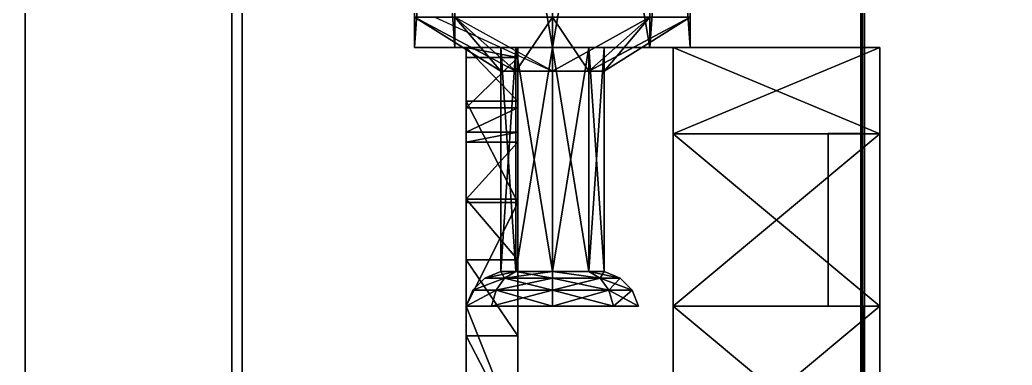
# Model space of a CAD drawing. Extents: x -150 to 2334, y -150 to 2984.
# Drawn here: x 2139.55 to 2168.34, y 2750.08 to 2760.09 of the extents above; entities that cross this region are included whole.
import ezdxf

# ---------------------------------------------------------------- set-up
doc = ezdxf.new("R2010")
doc.units = 0
for name, color, linetype in [('LAYER0', 7, 'CONTINUOUS'), ('LAYER5', 7, 'CONTINUOUS'), ('LAYER834', 250, 'CONTINUOUS'), ('LAYER845', 250, 'CONTINUOUS'), ('LAYER846', 250, 'CONTINUOUS'), ('LAYER847', 250, 'CONTINUOUS'), ('LAYER848', 9, 'CONTINUOUS'), ('LAYER849', 254, 'CONTINUOUS'), ('LAYER850', 7, 'CONTINUOUS'), ('LAYER851', 7, 'CONTINUOUS')]:
    doc.layers.add(name, color=color, linetype=linetype)

msp = doc.modelspace()

# ---------------------------------------------------------------- linework, layer by layer
at = {"layer": 'LAYER0', "invisible_edges": 1}
for points in [[(2334, 2984, -5), (-150, -150, -5), (-150, 2984, -5), (2334, 2984, -5)], [(-150, -150, -5), (2334, 2984, -5), (2334, -150, -5), (-150, -150, -5)], [(2334, -150), (-150, 2984), (-150, -150), (2334, -150)], [(-150, 2984), (2334, -150), (2334, 2984), (-150, 2984)]]:
    msp.add_3dface(points, dxfattribs=at)
at = {"layer": 'LAYER5'}
for points, invisible_edges in [([(2164, 2814), (2184, 2834), (2164, 20), (2164, 2814)], 3), ([(2184, 0), (2164, 20), (2184, 2834), (2184, 0)], 3), ([(2184, 2834, 100), (2164, 2814, 100), (2184, 0, 100), (2184, 2834, 100)], 3), ([(2164, 2814, 100), (2164, 20), (2164, 20, 100), (2164, 2814, 100)], 1), ([(2164, 20), (2164, 2814, 100), (2164, 2814), (2164, 20)], 1), ([(2164, 20, 100), (2184, 0, 100), (2164, 2814, 100), (2164, 20, 100)], 3)]:
    msp.add_3dface(points, dxfattribs=dict(at, invisible_edges=invisible_edges))
at = {"layer": 'LAYER834', "invisible_edges": 1}
for points in [[(2164, 2255.792, 80), (1844, 2775.792, 80), (2164, 2775.792, 80), (2164, 2255.792, 80)], [(1844, 2775.792, 80), (2164, 2255.792, 80), (1844, 2255.792, 80), (1844, 2775.792, 80)], [(1844, 2255.792, 98), (2164, 2775.792, 98), (1844, 2775.792, 98), (1844, 2255.792, 98)], [(2164, 2775.792, 98), (1844, 2255.792, 98), (2164, 2255.792, 98), (2164, 2775.792, 98)], [(2164, 2775.792, 98), (2164, 2255.792, 80), (2164, 2775.792, 80), (2164, 2775.792, 98)], [(2164, 2255.792, 80), (2164, 2775.792, 98), (2164, 2255.792, 98), (2164, 2255.792, 80)]]:
    msp.add_3dface(points, dxfattribs=at)
at = {"layer": 'LAYER845', "invisible_edges": 1}
for points in [[(2164, 2775.792, 2349), (1844, 2255.792, 2349), (2164, 2255.792, 2349), (2164, 2775.792, 2349)], [(1844, 2255.792, 2349), (2164, 2775.792, 2349), (1844, 2775.792, 2349), (1844, 2255.792, 2349)], [(1844, 2775.792, 2331), (2164, 2255.792, 2331), (1844, 2255.792, 2331), (1844, 2775.792, 2331)], [(2164, 2255.792, 2331), (1844, 2775.792, 2331), (2164, 2775.792, 2331), (2164, 2255.792, 2331)], [(2164, 2255.792, 2331), (2164, 2775.792, 2349), (2164, 2255.792, 2349), (2164, 2255.792, 2331)], [(2164, 2775.792, 2349), (2164, 2255.792, 2331), (2164, 2775.792, 2331), (2164, 2775.792, 2349)]]:
    msp.add_3dface(points, dxfattribs=at)
at = {"layer": 'LAYER846', "invisible_edges": 1}
for points in [[(2139.7, 2251.792, 2335), (2139.7, 2779.792, 94), (2139.7, 2251.792, 94), (2139.7, 2251.792, 2335)], [(2139.7, 2779.792, 94), (2139.7, 2251.792, 2335), (2139.7, 2779.792, 2335), (2139.7, 2779.792, 94)], [(2145.7, 2251.792, 94), (2139.7, 2779.792, 94), (2145.7, 2779.792, 94), (2145.7, 2251.792, 94)], [(2139.7, 2779.792, 94), (2145.7, 2251.792, 94), (2139.7, 2251.792, 94), (2139.7, 2779.792, 94)], [(2139.7, 2251.792, 2335), (2145.7, 2779.792, 2335), (2139.7, 2779.792, 2335), (2139.7, 2251.792, 2335)], [(2145.7, 2779.792, 2335), (2139.7, 2251.792, 2335), (2145.7, 2251.792, 2335), (2145.7, 2779.792, 2335)], [(2145.7, 2779.792, 2335), (2145.7, 2251.792, 94), (2145.7, 2779.792, 94), (2145.7, 2779.792, 2335)], [(2145.7, 2251.792, 94), (2145.7, 2779.792, 2335), (2145.7, 2251.792, 2335), (2145.7, 2251.792, 94)]]:
    msp.add_3dface(points, dxfattribs=at)
at = {"layer": 'LAYER847', "invisible_edges": 1}
for points in [[(2146, 2255.792, 1154.5), (2164, 2775.792, 1154.5), (2164, 2255.792, 1154.5), (2146, 2255.792, 1154.5)], [(2164, 2775.792, 1154.5), (2146, 2255.792, 1154.5), (2146, 2775.792, 1154.5), (2164, 2775.792, 1154.5)], [(2146, 2775.792, 1274.5), (2164, 2255.792, 1274.5), (2164, 2775.792, 1274.5), (2146, 2775.792, 1274.5)], [(2164, 2255.792, 1274.5), (2146, 2775.792, 1274.5), (2146, 2255.792, 1274.5), (2164, 2255.792, 1274.5)], [(2146, 2255.792, 1154.5), (2146, 2775.792, 1274.5), (2146, 2775.792, 1154.5), (2146, 2255.792, 1154.5)], [(2146, 2775.792, 1274.5), (2146, 2255.792, 1154.5), (2146, 2255.792, 1274.5), (2146, 2775.792, 1274.5)], [(2164, 2255.792, 1274.5), (2164, 2775.792, 1154.5), (2164, 2775.792, 1274.5), (2164, 2255.792, 1274.5)], [(2164, 2775.792, 1154.5), (2164, 2255.792, 1274.5), (2164, 2255.792, 1154.5), (2164, 2775.792, 1154.5)]]:
    msp.add_3dface(points, dxfattribs=at)
at = {"layer": 'LAYER848'}
for points in [[(2151, 2759.292, 1186.5), (2152.172, 2759.292, 1189.328), (2151, 2775.792, 1186.5), (2151, 2759.292, 1186.5)], [(2151, 2775.792, 1186.5), (2152.172, 2759.292, 1189.328), (2152.172, 2775.792, 1189.328), (2151, 2775.792, 1186.5)], [(2152.172, 2759.292, 1183.672), (2151, 2759.292, 1186.5), (2152.172, 2775.792, 1183.672), (2152.172, 2759.292, 1183.672)], [(2152.172, 2775.792, 1183.672), (2151, 2759.292, 1186.5), (2151, 2775.792, 1186.5), (2152.172, 2775.792, 1183.672)], [(2152.172, 2759.292, 1189.328), (2155, 2759.292, 1190.5), (2152.172, 2775.792, 1189.328), (2152.172, 2759.292, 1189.328)], [(2152.172, 2775.792, 1189.328), (2155, 2759.292, 1190.5), (2155, 2775.792, 1190.5), (2152.172, 2775.792, 1189.328)], [(2152.172, 2759.292, 1183.672), (2152.172, 2775.792, 1183.672), (2155, 2759.292, 1182.5), (2152.172, 2759.292, 1183.672)], [(2155, 2759.292, 1182.5), (2152.172, 2775.792, 1183.672), (2155, 2775.792, 1182.5), (2155, 2759.292, 1182.5)], [(2155, 2759.292, 1190.5), (2157.828, 2759.292, 1189.328), (2155, 2775.792, 1190.5), (2155, 2759.292, 1190.5)], [(2155, 2775.792, 1190.5), (2157.828, 2759.292, 1189.328), (2157.828, 2775.792, 1189.328), (2155, 2775.792, 1190.5)], [(2155, 2775.792, 1182.5), (2157.828, 2775.792, 1183.672), (2155, 2759.292, 1182.5), (2155, 2775.792, 1182.5)], [(2155, 2759.292, 1182.5), (2157.828, 2775.792, 1183.672), (2157.828, 2759.292, 1183.672), (2155, 2759.292, 1182.5)], [(2157.828, 2759.292, 1189.328), (2159, 2759.292, 1186.5), (2157.828, 2775.792, 1189.328), (2157.828, 2759.292, 1189.328)], [(2157.828, 2775.792, 1189.328), (2159, 2759.292, 1186.5), (2159, 2775.792, 1186.5), (2157.828, 2775.792, 1189.328)], [(2157.828, 2759.292, 1189.328), (2159, 2759.292, 1186.5), (2157.828, 2775.792, 1189.328), (2157.828, 2759.292, 1189.328)], [(2157.828, 2775.792, 1189.328), (2159, 2759.292, 1186.5), (2159, 2775.792, 1186.5), (2157.828, 2775.792, 1189.328)], [(2159, 2759.292, 1186.5), (2157.828, 2759.292, 1183.672), (2159, 2775.792, 1186.5), (2159, 2759.292, 1186.5)], [(2159, 2775.792, 1186.5), (2157.828, 2759.292, 1183.672), (2157.828, 2775.792, 1183.672), (2159, 2775.792, 1186.5)], [(2153.5, 2759.292, 1186.5), (2153.939, 2759.292, 1187.561), (2151, 2759.292, 1186.5), (2153.5, 2759.292, 1186.5)], [(2151, 2759.292, 1186.5), (2153.939, 2759.292, 1187.561), (2152.172, 2759.292, 1189.328), (2151, 2759.292, 1186.5)], [(2152.172, 2759.292, 1183.672), (2153.5, 2759.292, 1186.5), (2151, 2759.292, 1186.5), (2152.172, 2759.292, 1183.672)], [(2153.939, 2759.292, 1187.561), (2155, 2759.292, 1190.5), (2152.172, 2759.292, 1189.328), (2153.939, 2759.292, 1187.561)], [(2153.939, 2759.292, 1185.439), (2153.5, 2759.292, 1186.5), (2152.172, 2759.292, 1183.672), (2153.939, 2759.292, 1185.439)], [(2155, 2759.292, 1182.5), (2153.939, 2759.292, 1185.439), (2152.172, 2759.292, 1183.672), (2155, 2759.292, 1182.5)], [(2153.5, 2752.792, 1186.5), (2153.939, 2752.792, 1187.561), (2153.5, 2759.292, 1186.5), (2153.5, 2752.792, 1186.5)], [(2153.5, 2759.292, 1186.5), (2153.939, 2752.792, 1187.561), (2153.939, 2759.292, 1187.561), (2153.5, 2759.292, 1186.5)], [(2153.5, 2759.292, 1186.5), (2153.939, 2759.292, 1185.439), (2153.5, 2752.792, 1186.5), (2153.5, 2759.292, 1186.5)], [(2153.5, 2752.792, 1186.5), (2153.939, 2759.292, 1185.439), (2153.939, 2752.792, 1185.439), (2153.5, 2752.792, 1186.5)], [(2155, 2759.292, 1188), (2155, 2759.292, 1190.5), (2153.939, 2759.292, 1187.561), (2155, 2759.292, 1188)], [(2155, 2759.292, 1185), (2153.939, 2759.292, 1185.439), (2155, 2759.292, 1182.5), (2155, 2759.292, 1185)], [(2153.939, 2752.792, 1187.561), (2155, 2752.792, 1188), (2153.939, 2759.292, 1187.561), (2153.939, 2752.792, 1187.561)], [(2153.939, 2759.292, 1187.561), (2155, 2752.792, 1188), (2155, 2759.292, 1188), (2153.939, 2759.292, 1187.561)], [(2155, 2752.792, 1185), (2153.939, 2752.792, 1185.439), (2155, 2759.292, 1185), (2155, 2752.792, 1185)], [(2155, 2759.292, 1185), (2153.939, 2752.792, 1185.439), (2153.939, 2759.292, 1185.439), (2155, 2759.292, 1185)], [(2156.061, 2759.292, 1187.561), (2157.828, 2759.292, 1189.328), (2155, 2759.292, 1188), (2156.061, 2759.292, 1187.561)], [(2155, 2759.292, 1188), (2157.828, 2759.292, 1189.328), (2155, 2759.292, 1190.5), (2155, 2759.292, 1188)], [(2157.828, 2759.292, 1183.672), (2156.061, 2759.292, 1185.439), (2155, 2759.292, 1182.5), (2157.828, 2759.292, 1183.672)], [(2155, 2759.292, 1182.5), (2156.061, 2759.292, 1185.439), (2155, 2759.292, 1185), (2155, 2759.292, 1182.5)], [(2155, 2752.792, 1188), (2156.061, 2752.792, 1187.561), (2155, 2759.292, 1188), (2155, 2752.792, 1188)], [(2155, 2759.292, 1188), (2156.061, 2752.792, 1187.561), (2156.061, 2759.292, 1187.561), (2155, 2759.292, 1188)], [(2155, 2759.292, 1185), (2156.061, 2759.292, 1185.439), (2155, 2752.792, 1185), (2155, 2759.292, 1185)], [(2155, 2752.792, 1185), (2156.061, 2759.292, 1185.439), (2156.061, 2752.792, 1185.439), (2155, 2752.792, 1185)], [(2156.5, 2759.292, 1186.5), (2159, 2759.292, 1186.5), (2156.061, 2759.292, 1187.561), (2156.5, 2759.292, 1186.5)], [(2156.061, 2759.292, 1187.561), (2159, 2759.292, 1186.5), (2157.828, 2759.292, 1189.328), (2156.061, 2759.292, 1187.561)], [(2157.828, 2759.292, 1183.672), (2159, 2759.292, 1186.5), (2156.061, 2759.292, 1185.439), (2157.828, 2759.292, 1183.672)], [(2156.061, 2759.292, 1185.439), (2159, 2759.292, 1186.5), (2156.5, 2759.292, 1186.5), (2156.061, 2759.292, 1185.439)], [(2156.5, 2752.792, 1186.5), (2156.5, 2759.292, 1186.5), (2156.061, 2752.792, 1185.439), (2156.5, 2752.792, 1186.5)], [(2156.061, 2752.792, 1185.439), (2156.5, 2759.292, 1186.5), (2156.061, 2759.292, 1185.439), (2156.061, 2752.792, 1185.439)], [(2156.061, 2752.792, 1187.561), (2156.5, 2752.792, 1186.5), (2156.061, 2759.292, 1187.561), (2156.061, 2752.792, 1187.561)], [(2156.061, 2759.292, 1187.561), (2156.5, 2752.792, 1186.5), (2156.5, 2759.292, 1186.5), (2156.061, 2759.292, 1187.561)], [(2156.5, 2752.792, 1186.5), (2156.5, 2759.292, 1186.5), (2156.061, 2752.792, 1187.561), (2156.5, 2752.792, 1186.5)], [(2156.061, 2752.792, 1187.561), (2156.5, 2759.292, 1186.5), (2156.061, 2759.292, 1187.561), (2156.061, 2752.792, 1187.561)], [(2156.061, 2759.292, 1185.439), (2156.5, 2759.292, 1186.5), (2156.061, 2752.792, 1185.439), (2156.061, 2759.292, 1185.439)], [(2156.061, 2752.792, 1185.439), (2156.5, 2759.292, 1186.5), (2156.5, 2752.792, 1186.5), (2156.061, 2752.792, 1185.439)], [(2156.061, 2759.292, 1185.439), (2156.5, 2759.292, 1186.5), (2156.061, 2752.792, 1185.439), (2156.061, 2759.292, 1185.439)], [(2156.061, 2752.792, 1185.439), (2156.5, 2759.292, 1186.5), (2156.5, 2752.792, 1186.5), (2156.061, 2752.792, 1185.439)], [(2153.613, 2752.605, 1187.887), (2153.939, 2752.792, 1187.561), (2153.038, 2752.605, 1186.5), (2153.613, 2752.605, 1187.887)], [(2153.038, 2752.605, 1186.5), (2153.939, 2752.792, 1187.561), (2153.5, 2752.792, 1186.5), (2153.038, 2752.605, 1186.5)], [(2153.038, 2752.605, 1186.5), (2153.5, 2752.792, 1186.5), (2153.613, 2752.605, 1185.113), (2153.038, 2752.605, 1186.5)], [(2153.613, 2752.605, 1185.113), (2153.5, 2752.792, 1186.5), (2153.939, 2752.792, 1185.439), (2153.613, 2752.605, 1185.113)], [(2155, 2752.605, 1188.462), (2155, 2752.792, 1188), (2153.613, 2752.605, 1187.887), (2155, 2752.605, 1188.462)], [(2153.613, 2752.605, 1187.887), (2155, 2752.792, 1188), (2153.939, 2752.792, 1187.561), (2153.613, 2752.605, 1187.887)], [(2153.613, 2752.605, 1185.113), (2153.939, 2752.792, 1185.439), (2155, 2752.605, 1184.538), (2153.613, 2752.605, 1185.113)], [(2155, 2752.605, 1184.538), (2153.939, 2752.792, 1185.439), (2155, 2752.792, 1185), (2155, 2752.605, 1184.538)], [(2155, 2752.605, 1188.462), (2156.387, 2752.605, 1187.887), (2155, 2752.792, 1188), (2155, 2752.605, 1188.462)], [(2155, 2752.792, 1188), (2156.387, 2752.605, 1187.887), (2156.061, 2752.792, 1187.561), (2155, 2752.792, 1188)], [(2155, 2752.605, 1184.538), (2155, 2752.792, 1185), (2156.387, 2752.605, 1185.113), (2155, 2752.605, 1184.538)], [(2156.387, 2752.605, 1185.113), (2155, 2752.792, 1185), (2156.061, 2752.792, 1185.439), (2156.387, 2752.605, 1185.113)], [(2156.5, 2752.792, 1186.5), (2156.962, 2752.605, 1186.5), (2156.061, 2752.792, 1185.439), (2156.5, 2752.792, 1186.5)], [(2156.061, 2752.792, 1185.439), (2156.962, 2752.605, 1186.5), (2156.387, 2752.605, 1185.113), (2156.061, 2752.792, 1185.439)], [(2156.061, 2752.792, 1187.561), (2156.387, 2752.605, 1187.887), (2156.5, 2752.792, 1186.5), (2156.061, 2752.792, 1187.561)], [(2156.5, 2752.792, 1186.5), (2156.387, 2752.605, 1187.887), (2156.962, 2752.605, 1186.5), (2156.5, 2752.792, 1186.5)], [(2153.364, 2752.254, 1188.136), (2153.613, 2752.605, 1187.887), (2152.687, 2752.254, 1186.5), (2153.364, 2752.254, 1188.136)], [(2152.687, 2752.254, 1186.5), (2153.613, 2752.605, 1187.887), (2153.038, 2752.605, 1186.5), (2152.687, 2752.254, 1186.5)], [(2153.038, 2752.605, 1186.5), (2153.613, 2752.605, 1185.113), (2152.687, 2752.254, 1186.5), (2153.038, 2752.605, 1186.5)], [(2152.687, 2752.254, 1186.5), (2153.613, 2752.605, 1185.113), (2153.364, 2752.254, 1184.864), (2152.687, 2752.254, 1186.5)], [(2155, 2752.254, 1188.814), (2155, 2752.605, 1188.462), (2153.364, 2752.254, 1188.136), (2155, 2752.254, 1188.814)], [(2153.364, 2752.254, 1188.136), (2155, 2752.605, 1188.462), (2153.613, 2752.605, 1187.887), (2153.364, 2752.254, 1188.136)], [(2153.364, 2752.254, 1184.864), (2153.613, 2752.605, 1185.113), (2155, 2752.254, 1184.186), (2153.364, 2752.254, 1184.864)], [(2155, 2752.254, 1184.186), (2153.613, 2752.605, 1185.113), (2155, 2752.605, 1184.538), (2155, 2752.254, 1184.186)], [(2156.636, 2752.254, 1188.136), (2156.387, 2752.605, 1187.887), (2155, 2752.254, 1188.814), (2156.636, 2752.254, 1188.136)], [(2155, 2752.254, 1188.814), (2156.387, 2752.605, 1187.887), (2155, 2752.605, 1188.462), (2155, 2752.254, 1188.814)], [(2155, 2752.254, 1184.186), (2155, 2752.605, 1184.538), (2156.636, 2752.254, 1184.864), (2155, 2752.254, 1184.186)], [(2156.636, 2752.254, 1184.864), (2155, 2752.605, 1184.538), (2156.387, 2752.605, 1185.113), (2156.636, 2752.254, 1184.864)], [(2156.962, 2752.605, 1186.5), (2157.313, 2752.254, 1186.5), (2156.387, 2752.605, 1185.113), (2156.962, 2752.605, 1186.5)], [(2156.387, 2752.605, 1185.113), (2157.313, 2752.254, 1186.5), (2156.636, 2752.254, 1184.864), (2156.387, 2752.605, 1185.113)], [(2156.387, 2752.605, 1187.887), (2156.636, 2752.254, 1188.136), (2156.962, 2752.605, 1186.5), (2156.387, 2752.605, 1187.887)], [(2156.962, 2752.605, 1186.5), (2156.636, 2752.254, 1188.136), (2157.313, 2752.254, 1186.5), (2156.962, 2752.605, 1186.5)], [(2153.232, 2751.792, 1188.268), (2153.364, 2752.254, 1188.136), (2152.5, 2751.792, 1186.5), (2153.232, 2751.792, 1188.268)], [(2152.5, 2751.792, 1186.5), (2153.364, 2752.254, 1188.136), (2152.687, 2752.254, 1186.5), (2152.5, 2751.792, 1186.5)], [(2153.232, 2751.792, 1184.732), (2152.5, 2751.792, 1186.5), (2153.364, 2752.254, 1184.864), (2153.232, 2751.792, 1184.732)], [(2153.364, 2752.254, 1184.864), (2152.5, 2751.792, 1186.5), (2152.687, 2752.254, 1186.5), (2153.364, 2752.254, 1184.864)], [(2155, 2751.792, 1189), (2155, 2752.254, 1188.814), (2153.232, 2751.792, 1188.268), (2155, 2751.792, 1189)], [(2153.232, 2751.792, 1188.268), (2155, 2752.254, 1188.814), (2153.364, 2752.254, 1188.136), (2153.232, 2751.792, 1188.268)], [(2153.232, 2751.792, 1184.732), (2153.364, 2752.254, 1184.864), (2155, 2751.792, 1184), (2153.232, 2751.792, 1184.732)], [(2155, 2751.792, 1184), (2153.364, 2752.254, 1184.864), (2155, 2752.254, 1184.186), (2155, 2751.792, 1184)], [(2156.768, 2751.792, 1188.268), (2156.636, 2752.254, 1188.136), (2155, 2751.792, 1189), (2156.768, 2751.792, 1188.268)], [(2155, 2751.792, 1189), (2156.636, 2752.254, 1188.136), (2155, 2752.254, 1188.814), (2155, 2751.792, 1189)], [(2155, 2751.792, 1184), (2155, 2752.254, 1184.186), (2156.768, 2751.792, 1184.732), (2155, 2751.792, 1184)], [(2156.768, 2751.792, 1184.732), (2155, 2752.254, 1184.186), (2156.636, 2752.254, 1184.864), (2156.768, 2751.792, 1184.732)], [(2157.313, 2752.254, 1186.5), (2157.5, 2751.792, 1186.5), (2156.636, 2752.254, 1184.864), (2157.313, 2752.254, 1186.5)], [(2156.636, 2752.254, 1184.864), (2157.5, 2751.792, 1186.5), (2156.768, 2751.792, 1184.732), (2156.636, 2752.254, 1184.864)], [(2156.636, 2752.254, 1188.136), (2156.768, 2751.792, 1188.268), (2157.313, 2752.254, 1186.5), (2156.636, 2752.254, 1188.136)], [(2157.313, 2752.254, 1186.5), (2156.768, 2751.792, 1188.268), (2157.5, 2751.792, 1186.5), (2157.313, 2752.254, 1186.5)], [(2152.5, 2751.792, 1186.5), (2153.232, 2751.792, 1188.268), (2153.232, 2751.792, 1184.732), (2152.5, 2751.792, 1186.5)], [(2153.232, 2751.792, 1184.732), (2155, 2751.792, 1184), (2152.5, 2751.792, 1186.5), (2153.232, 2751.792, 1184.732)], [(2152.5, 2751.792, 1186.5), (2155, 2751.792, 1184), (2153.232, 2751.792, 1188.268), (2152.5, 2751.792, 1186.5)], [(2153.232, 2751.792, 1184.732), (2153.232, 2751.792, 1188.268), (2155, 2751.792, 1184), (2153.232, 2751.792, 1184.732)], [(2153.232, 2751.792, 1188.268), (2155, 2751.792, 1189), (2155, 2751.792, 1184), (2153.232, 2751.792, 1188.268)], [(2155, 2751.792, 1184), (2156.768, 2751.792, 1184.732), (2153.232, 2751.792, 1188.268), (2155, 2751.792, 1184)], [(2153.232, 2751.792, 1188.268), (2156.768, 2751.792, 1184.732), (2155, 2751.792, 1189), (2153.232, 2751.792, 1188.268)], [(2155, 2751.792, 1184), (2155, 2751.792, 1189), (2156.768, 2751.792, 1184.732), (2155, 2751.792, 1184)], [(2155, 2751.792, 1189), (2156.768, 2751.792, 1188.268), (2156.768, 2751.792, 1184.732), (2155, 2751.792, 1189)], [(2156.768, 2751.792, 1184.732), (2157.5, 2751.792, 1186.5), (2155, 2751.792, 1189), (2156.768, 2751.792, 1184.732)], [(2155, 2751.792, 1189), (2157.5, 2751.792, 1186.5), (2156.768, 2751.792, 1188.268), (2155, 2751.792, 1189)], [(2156.768, 2751.792, 1184.732), (2156.768, 2751.792, 1188.268), (2157.5, 2751.792, 1186.5), (2156.768, 2751.792, 1184.732)]]:
    msp.add_3dface(points, dxfattribs=at)
at = {"layer": 'LAYER849'}
for points in [[(2163.95, 2742.792, 1195.5), (2164.05, 2742.792, 1195.5), (2163.95, 2760.792, 1195.5), (2163.95, 2742.792, 1195.5)], [(2163.95, 2760.792, 1195.5), (2164.05, 2742.792, 1195.5), (2164.05, 2760.792, 1195.5), (2163.95, 2760.792, 1195.5)], [(2164.05, 2760.792, 1177.5), (2163.95, 2760.792, 1177.5), (2164.05, 2742.792, 1177.5), (2164.05, 2760.792, 1177.5)], [(2164.05, 2742.792, 1177.5), (2163.95, 2760.792, 1177.5), (2163.95, 2742.792, 1177.5), (2164.05, 2742.792, 1177.5)], [(2163.95, 2742.792, 1195.5), (2163.95, 2760.792, 1195.5), (2163.95, 2742.792, 1177.5), (2163.95, 2742.792, 1195.5)], [(2163.95, 2742.792, 1177.5), (2163.95, 2760.792, 1195.5), (2163.95, 2760.792, 1177.5), (2163.95, 2742.792, 1177.5)], [(2164.05, 2742.792, 1177.5), (2164.05, 2760.792, 1177.5), (2164.05, 2742.792, 1195.5), (2164.05, 2742.792, 1177.5)], [(2164.05, 2742.792, 1195.5), (2164.05, 2760.792, 1177.5), (2164.05, 2760.792, 1195.5), (2164.05, 2742.792, 1195.5)], [(2152.5, 2757.738, 1183.5), (2152.5, 2759.292, 1186.5), (2154, 2757.738, 1183.5), (2152.5, 2757.738, 1183.5)], [(2154, 2757.738, 1183.5), (2152.5, 2759.292, 1186.5), (2154, 2759.292, 1186.5), (2154, 2757.738, 1183.5)], [(2152.5, 2758.999, 1187.207), (2154, 2758.999, 1187.207), (2152.5, 2759.292, 1186.5), (2152.5, 2758.999, 1187.207)], [(2152.5, 2759.292, 1186.5), (2154, 2758.999, 1187.207), (2154, 2759.292, 1186.5), (2152.5, 2759.292, 1186.5)], [(2152.5, 2757.738, 1183.5), (2152.5, 2754.892, 1184.446), (2152.5, 2759.292, 1186.5), (2152.5, 2757.738, 1183.5)], [(2152.5, 2759.292, 1186.5), (2152.5, 2754.892, 1184.446), (2152.5, 2756.542, 1186.5), (2152.5, 2759.292, 1186.5)], [(2152.5, 2759.292, 1186.5), (2152.5, 2756.542, 1186.5), (2152.5, 2759.146, 1186.854), (2152.5, 2759.292, 1186.5)], [(2154, 2759.146, 1186.854), (2154, 2756.542, 1186.5), (2154, 2759.292, 1186.5), (2154, 2759.146, 1186.854)], [(2154, 2756.542, 1186.5), (2154, 2754.892, 1184.446), (2154, 2759.292, 1186.5), (2154, 2756.542, 1186.5)], [(2154, 2759.292, 1186.5), (2154, 2754.892, 1184.446), (2154, 2757.738, 1183.5), (2154, 2759.292, 1186.5)], [(2158.5, 2756.785, 1191.493), (2164.5, 2756.785, 1191.493), (2158.5, 2759.292, 1186.5), (2158.5, 2756.785, 1191.493)], [(2158.5, 2759.292, 1186.5), (2164.5, 2756.785, 1191.493), (2164.5, 2759.292, 1186.5), (2158.5, 2759.292, 1186.5)], [(2158.5, 2759.292, 1186.5), (2164.5, 2759.292, 1186.5), (2158.5, 2756.785, 1181.507), (2158.5, 2759.292, 1186.5)], [(2158.5, 2756.785, 1181.507), (2164.5, 2759.292, 1186.5), (2164.5, 2756.785, 1181.507), (2158.5, 2756.785, 1181.507)], [(2158.5, 2759.292, 1186.5), (2158.5, 2746.799, 1191.493), (2158.5, 2756.785, 1191.493), (2158.5, 2759.292, 1186.5)], [(2158.5, 2756.785, 1181.507), (2158.5, 2746.799, 1191.493), (2158.5, 2759.292, 1186.5), (2158.5, 2756.785, 1181.507)], [(2164.5, 2756.785, 1191.493), (2164.5, 2746.799, 1191.493), (2164.5, 2759.292, 1186.5), (2164.5, 2756.785, 1191.493)], [(2164.5, 2746.799, 1191.493), (2164.5, 2744.292, 1186.5), (2164.5, 2759.292, 1186.5), (2164.5, 2746.799, 1191.493)], [(2164.5, 2759.292, 1186.5), (2164.5, 2744.292, 1186.5), (2164.5, 2756.785, 1181.507), (2164.5, 2759.292, 1186.5)], [(2152.5, 2759.146, 1186.854), (2152.5, 2756.542, 1186.5), (2152.5, 2756.835, 1187.207), (2152.5, 2759.146, 1186.854)], [(2152.5, 2759.146, 1186.854), (2152.5, 2756.835, 1187.207), (2152.5, 2758.999, 1187.207), (2152.5, 2759.146, 1186.854)], [(2152.5, 2758.999, 1187.207), (2152.5, 2757.542, 1188.25), (2154, 2758.999, 1187.207), (2152.5, 2758.999, 1187.207)], [(2154, 2758.999, 1187.207), (2152.5, 2757.542, 1188.25), (2154, 2757.542, 1188.25), (2154, 2758.999, 1187.207)], [(2152.5, 2758.999, 1187.207), (2152.5, 2756.835, 1187.207), (2152.5, 2757.542, 1188.25), (2152.5, 2758.999, 1187.207)], [(2154, 2758.999, 1187.207), (2154, 2756.835, 1187.207), (2154, 2759.146, 1186.854), (2154, 2758.999, 1187.207)], [(2154, 2756.835, 1187.207), (2154, 2756.542, 1186.5), (2154, 2759.146, 1186.854), (2154, 2756.835, 1187.207)], [(2154, 2757.542, 1188.25), (2154, 2756.835, 1187.207), (2154, 2758.999, 1187.207), (2154, 2757.542, 1188.25)], [(2152.5, 2754.792, 1180.554), (2152.5, 2757.738, 1183.5), (2154, 2754.792, 1180.554), (2152.5, 2754.792, 1180.554)], [(2154, 2754.792, 1180.554), (2152.5, 2757.738, 1183.5), (2154, 2757.738, 1183.5), (2154, 2754.792, 1180.554)], [(2152.5, 2754.792, 1180.554), (2152.5, 2753.137, 1182.301), (2152.5, 2757.738, 1183.5), (2152.5, 2754.792, 1180.554)], [(2152.5, 2757.738, 1183.5), (2152.5, 2753.137, 1182.301), (2152.5, 2754.892, 1184.446), (2152.5, 2757.738, 1183.5)], [(2154, 2754.892, 1184.446), (2154, 2753.137, 1182.301), (2154, 2757.738, 1183.5), (2154, 2754.892, 1184.446)], [(2154, 2757.738, 1183.5), (2154, 2753.137, 1182.301), (2154, 2754.792, 1180.554), (2154, 2757.738, 1183.5)], [(2152.5, 2757.542, 1188.25), (2152.5, 2756.835, 1187.207), (2154, 2757.542, 1188.25), (2152.5, 2757.542, 1188.25)], [(2154, 2757.542, 1188.25), (2152.5, 2756.835, 1187.207), (2154, 2756.835, 1187.207), (2154, 2757.542, 1188.25)], [(2152.5, 2756.835, 1187.207), (2152.5, 2756.542, 1186.5), (2154, 2756.835, 1187.207), (2152.5, 2756.835, 1187.207)], [(2154, 2756.835, 1187.207), (2152.5, 2756.542, 1186.5), (2154, 2756.542, 1186.5), (2154, 2756.835, 1187.207)], [(2158.5, 2751.792, 1194), (2164.5, 2751.792, 1194), (2158.5, 2756.785, 1191.493), (2158.5, 2751.792, 1194)], [(2158.5, 2756.785, 1191.493), (2164.5, 2751.792, 1194), (2164.5, 2756.785, 1191.493), (2158.5, 2756.785, 1191.493)], [(2158.5, 2756.785, 1181.507), (2164.5, 2756.785, 1181.507), (2158.5, 2751.792, 1179), (2158.5, 2756.785, 1181.507)], [(2158.5, 2751.792, 1179), (2164.5, 2756.785, 1181.507), (2164.5, 2751.792, 1179), (2158.5, 2751.792, 1179)], [(2158.5, 2756.785, 1191.493), (2158.5, 2746.799, 1191.493), (2158.5, 2751.792, 1194), (2158.5, 2756.785, 1191.493)], [(2158.5, 2751.792, 1179), (2158.5, 2744.292, 1186.5), (2158.5, 2756.785, 1181.507), (2158.5, 2751.792, 1179)], [(2158.5, 2744.292, 1186.5), (2158.5, 2746.799, 1191.493), (2158.5, 2756.785, 1181.507), (2158.5, 2744.292, 1186.5)], [(2164.5, 2744.292, 1186.5), (2164.5, 2756.785, 1191.493), (2164.5, 2746.799, 1191.493), (2164.5, 2744.292, 1186.5)], [(2164.5, 2746.799, 1191.493), (2164.5, 2756.785, 1191.493), (2164.5, 2751.792, 1194), (2164.5, 2746.799, 1191.493)], [(2164.5, 2751.792, 1194), (2164.5, 2746.799, 1191.493), (2164.5, 2756.785, 1191.493), (2164.5, 2751.792, 1194)], [(2164.5, 2756.785, 1181.507), (2164.5, 2744.292, 1186.5), (2164.5, 2751.792, 1179), (2164.5, 2756.785, 1181.507)], [(2152.5, 2756.542, 1186.5), (2152.5, 2754.892, 1184.446), (2154, 2756.542, 1186.5), (2152.5, 2756.542, 1186.5)], [(2154, 2756.542, 1186.5), (2152.5, 2754.892, 1184.446), (2154, 2754.892, 1184.446), (2154, 2756.542, 1186.5)], [(2164.5, 2747.392, 1186.01), (2164.5, 2748.258, 1185.51), (2164.5, 2756.219, 1186.005), (2164.5, 2747.392, 1186.01)], [(2164.5, 2756.219, 1186.005), (2164.5, 2748.258, 1185.51), (2164.5, 2755.346, 1185.493), (2164.5, 2756.219, 1186.005)], [(2164.5, 2747.392, 1187.01), (2164.5, 2747.392, 1186.01), (2164.5, 2756.219, 1187.016), (2164.5, 2747.392, 1187.01)], [(2164.5, 2756.219, 1187.016), (2164.5, 2747.392, 1186.01), (2164.5, 2756.219, 1186.005), (2164.5, 2756.219, 1187.016)], [(2164.5, 2755.326, 1187.492), (2164.5, 2747.392, 1187.01), (2164.5, 2756.219, 1187.016), (2164.5, 2755.326, 1187.492)], [(2164.5, 2748.258, 1187.51), (2164.5, 2747.392, 1187.01), (2164.5, 2755.326, 1187.492), (2164.5, 2748.258, 1187.51)], [(2152.5, 2753.137, 1182.301), (2154, 2753.137, 1182.301), (2152.5, 2754.892, 1184.446), (2152.5, 2753.137, 1182.301)], [(2152.5, 2754.892, 1184.446), (2154, 2753.137, 1182.301), (2154, 2754.892, 1184.446), (2152.5, 2754.892, 1184.446)], [(2152.5, 2754.792, 1180.554), (2154, 2754.792, 1180.554), (2152.5, 2751.792, 1179), (2152.5, 2754.792, 1180.554)], [(2152.5, 2751.792, 1179), (2154, 2754.792, 1180.554), (2154, 2751.792, 1179), (2152.5, 2751.792, 1179)], [(2152.5, 2751.792, 1179), (2152.5, 2750.933, 1181.889), (2152.5, 2754.792, 1180.554), (2152.5, 2751.792, 1179)], [(2152.5, 2754.792, 1180.554), (2152.5, 2750.933, 1181.889), (2152.5, 2753.137, 1182.301), (2152.5, 2754.792, 1180.554)], [(2154, 2751.792, 1179), (2154, 2750.933, 1181.889), (2154, 2754.792, 1180.554), (2154, 2751.792, 1179)], [(2154, 2754.792, 1180.554), (2154, 2750.933, 1181.889), (2154, 2753.137, 1182.301), (2154, 2754.792, 1180.554)], [(2154, 2753.137, 1182.301), (2154, 2750.933, 1181.889), (2154, 2754.792, 1180.554), (2154, 2753.137, 1182.301)], [(2154, 2754.792, 1180.554), (2154, 2750.933, 1181.889), (2154, 2751.792, 1179), (2154, 2754.792, 1180.554)], [(2152.5, 2750.933, 1181.889), (2154, 2750.933, 1181.889), (2152.5, 2753.137, 1182.301), (2152.5, 2750.933, 1181.889)], [(2152.5, 2753.137, 1182.301), (2154, 2750.933, 1181.889), (2154, 2753.137, 1182.301), (2152.5, 2753.137, 1182.301)], [(2164.5, 2752.792, 1190.055), (2164.5, 2752.292, 1190.921), (2164.5, 2752.773, 1182.987), (2164.5, 2752.792, 1190.055)], [(2164.5, 2752.773, 1182.987), (2164.5, 2752.292, 1190.921), (2164.5, 2752.298, 1182.093), (2164.5, 2752.773, 1182.987)], [(2164.5, 2752.292, 1190.921), (2164.5, 2751.292, 1190.921), (2164.5, 2752.298, 1182.093), (2164.5, 2752.292, 1190.921)], [(2164.5, 2752.298, 1182.093), (2164.5, 2751.292, 1190.921), (2164.5, 2751.286, 1182.093), (2164.5, 2752.298, 1182.093)], [(2154, 2751.792, 1179), (2154, 2748.042, 1180.554), (2152.5, 2751.792, 1179), (2154, 2751.792, 1179)], [(2152.5, 2751.792, 1179), (2154, 2748.042, 1180.554), (2152.5, 2748.042, 1180.554), (2152.5, 2751.792, 1179)], [(2152.5, 2748.042, 1180.554), (2152.5, 2748.042, 1182.554), (2152.5, 2751.792, 1179), (2152.5, 2748.042, 1180.554)], [(2152.5, 2751.792, 1179), (2152.5, 2748.042, 1182.554), (2152.5, 2750.933, 1181.889), (2152.5, 2751.792, 1179)], [(2154, 2750.933, 1181.889), (2154, 2748.042, 1180.554), (2154, 2751.792, 1179), (2154, 2750.933, 1181.889)], [(2154, 2750.933, 1181.889), (2154, 2748.042, 1182.554), (2154, 2751.792, 1179), (2154, 2750.933, 1181.889)], [(2154, 2751.792, 1179), (2154, 2748.042, 1182.554), (2154, 2748.042, 1180.554), (2154, 2751.792, 1179)], [(2158.5, 2746.799, 1191.493), (2164.5, 2746.799, 1191.493), (2158.5, 2751.792, 1194), (2158.5, 2746.799, 1191.493)], [(2158.5, 2751.792, 1194), (2164.5, 2746.799, 1191.493), (2164.5, 2751.792, 1194), (2158.5, 2751.792, 1194)], [(2158.5, 2751.792, 1179), (2164.5, 2751.792, 1179), (2158.5, 2746.799, 1181.507), (2158.5, 2751.792, 1179)], [(2158.5, 2746.799, 1181.507), (2164.5, 2751.792, 1179), (2164.5, 2746.799, 1181.507), (2158.5, 2746.799, 1181.507)], [(2158.5, 2746.799, 1181.507), (2158.5, 2744.292, 1186.5), (2158.5, 2751.792, 1179), (2158.5, 2746.799, 1181.507)], [(2164.5, 2751.792, 1179), (2164.5, 2744.292, 1186.5), (2164.5, 2746.799, 1181.507), (2164.5, 2751.792, 1179)], [(2164.5, 2751.292, 1190.921), (2164.5, 2750.792, 1190.055), (2164.5, 2751.286, 1182.093), (2164.5, 2751.292, 1190.921)], [(2164.5, 2751.286, 1182.093), (2164.5, 2750.792, 1190.055), (2164.5, 2750.774, 1182.966), (2164.5, 2751.286, 1182.093)], [(2152.5, 2748.042, 1182.554), (2154, 2748.042, 1182.554), (2152.5, 2750.933, 1181.889), (2152.5, 2748.042, 1182.554)], [(2152.5, 2750.933, 1181.889), (2154, 2748.042, 1182.554), (2154, 2750.933, 1181.889), (2152.5, 2750.933, 1181.889)], [(2154, 2748.042, 1182.554), (2154, 2748.042, 1180.554), (2154, 2750.933, 1181.889), (2154, 2748.042, 1182.554)]]:
    msp.add_3dface(points, dxfattribs=at)
at = {"layer": 'LAYER850', "invisible_edges": 1}
for points in [[(2163, 2756.792, 1191.5), (2164, 2751.792, 1191.5), (2164, 2756.792, 1191.5), (2163, 2756.792, 1191.5)], [(2164, 2751.792, 1191.5), (2163, 2756.792, 1191.5), (2163, 2751.792, 1191.5), (2164, 2751.792, 1191.5)], [(2164, 2756.792, 1186.5), (2163, 2756.792, 1191.5), (2164, 2756.792, 1191.5), (2164, 2756.792, 1186.5)], [(2163, 2756.792, 1191.5), (2164, 2756.792, 1186.5), (2163, 2756.792, 1186.5), (2163, 2756.792, 1191.5)], [(2163, 2751.792, 1186.5), (2164, 2756.792, 1186.5), (2164, 2751.792, 1186.5), (2163, 2751.792, 1186.5)], [(2164, 2756.792, 1186.5), (2163, 2751.792, 1186.5), (2163, 2756.792, 1186.5), (2164, 2756.792, 1186.5)], [(2163, 2756.792, 1191.5), (2163, 2751.792, 1186.5), (2163, 2751.792, 1191.5), (2163, 2756.792, 1191.5)], [(2163, 2751.792, 1186.5), (2163, 2756.792, 1191.5), (2163, 2756.792, 1186.5), (2163, 2751.792, 1186.5)], [(2164, 2756.792, 1186.5), (2164, 2751.792, 1191.5), (2164, 2751.792, 1186.5), (2164, 2756.792, 1186.5)], [(2164, 2751.792, 1191.5), (2164, 2756.792, 1186.5), (2164, 2756.792, 1191.5), (2164, 2751.792, 1191.5)], [(2163, 2751.792, 1186.5), (2164, 2751.792, 1191.5), (2163, 2751.792, 1191.5), (2163, 2751.792, 1186.5)], [(2164, 2751.792, 1191.5), (2163, 2751.792, 1186.5), (2164, 2751.792, 1186.5), (2164, 2751.792, 1191.5)]]:
    msp.add_3dface(points, dxfattribs=at)
at = {"layer": 'LAYER851'}
for points in [[(2152.172, 2760.167, 1253.328), (2151, 2760.167, 1250.5), (2153.939, 2758.604, 1251.561), (2152.172, 2760.167, 1253.328)], [(2153.939, 2758.604, 1251.561), (2151, 2760.167, 1250.5), (2153.5, 2758.604, 1250.5), (2153.939, 2758.604, 1251.561)], [(2151, 2760.167, 1250.5), (2153.5, 2758.604, 1250.5), (2153.939, 2758.604, 1249.439), (2151, 2760.167, 1250.5)], [(2151, 2760.167, 1250.5), (2153.939, 2758.604, 1249.439), (2152.172, 2760.167, 1247.672), (2151, 2760.167, 1250.5)], [(2152.172, 2760.167, 1253.328), (2151, 2760.167, 1250.5), (2153.5, 2758.604, 1250.5), (2152.172, 2760.167, 1253.328)], [(2151, 2760.167, 1250.5), (2152.172, 2760.167, 1247.672), (2153.939, 2758.604, 1249.439), (2151, 2760.167, 1250.5)], [(2151, 2760.167, 1250.5), (2153.939, 2758.604, 1249.439), (2153.5, 2758.604, 1250.5), (2151, 2760.167, 1250.5)], [(2151.586, 2760.167, 1251.914), (2155, 2758.604, 1249), (2152.172, 2760.167, 1247.672), (2151.586, 2760.167, 1251.914)], [(2155, 2760.167, 1254.5), (2153.939, 2758.604, 1251.561), (2152.172, 2760.167, 1253.328), (2155, 2760.167, 1254.5)], [(2155, 2760.167, 1246.5), (2153.939, 2758.604, 1249.439), (2152.172, 2760.167, 1247.672), (2155, 2760.167, 1246.5)], [(2155, 2760.167, 1254.5), (2152.172, 2760.167, 1253.328), (2153.939, 2758.604, 1251.561), (2155, 2760.167, 1254.5)], [(2152.172, 2760.167, 1253.328), (2153.5, 2758.604, 1250.5), (2153.939, 2758.604, 1251.561), (2152.172, 2760.167, 1253.328)], [(2155, 2758.604, 1249), (2152.172, 2760.167, 1247.672), (2155, 2760.167, 1246.5), (2155, 2758.604, 1249)], [(2155, 2760.167, 1254.5), (2155, 2758.604, 1252), (2153.939, 2758.604, 1251.561), (2155, 2760.167, 1254.5)], [(2155, 2758.604, 1249), (2153.939, 2758.604, 1249.439), (2155, 2760.167, 1246.5), (2155, 2758.604, 1249)], [(2155, 2760.167, 1254.5), (2153.939, 2758.604, 1251.561), (2155, 2758.604, 1252), (2155, 2760.167, 1254.5)], [(2156.061, 2758.604, 1249.439), (2155, 2758.604, 1249), (2157.828, 2760.167, 1247.672), (2156.061, 2758.604, 1249.439)], [(2157.828, 2760.167, 1247.672), (2155, 2758.604, 1249), (2155, 2760.167, 1246.5), (2157.828, 2760.167, 1247.672)], [(2155, 2758.604, 1252), (2156.061, 2758.604, 1251.561), (2155, 2760.167, 1254.5), (2155, 2758.604, 1252)], [(2155, 2760.167, 1254.5), (2156.061, 2758.604, 1251.561), (2157.828, 2760.167, 1253.328), (2155, 2760.167, 1254.5)], [(2157.828, 2760.167, 1253.328), (2155, 2760.167, 1254.5), (2155, 2758.604, 1252), (2157.828, 2760.167, 1253.328)], [(2157.828, 2760.167, 1253.328), (2155, 2758.604, 1252), (2156.061, 2758.604, 1251.561), (2157.828, 2760.167, 1253.328)], [(2156.061, 2758.604, 1249.439), (2155, 2758.604, 1249), (2155, 2760.167, 1246.5), (2156.061, 2758.604, 1249.439)], [(2156.061, 2758.604, 1249.439), (2155, 2760.167, 1246.5), (2157.828, 2760.167, 1247.672), (2156.061, 2758.604, 1249.439)], [(2156.061, 2758.604, 1249.439), (2157.828, 2760.167, 1247.672), (2156.5, 2758.604, 1250.5), (2156.061, 2758.604, 1249.439)], [(2156.5, 2758.604, 1250.5), (2159, 2760.167, 1250.5), (2156.061, 2758.604, 1251.561), (2156.5, 2758.604, 1250.5)], [(2156.061, 2758.604, 1251.561), (2159, 2760.167, 1250.5), (2157.828, 2760.167, 1253.328), (2156.061, 2758.604, 1251.561)], [(2159, 2760.167, 1250.5), (2156.5, 2758.604, 1250.5), (2156.061, 2758.604, 1249.439), (2159, 2760.167, 1250.5)], [(2159, 2760.167, 1250.5), (2156.061, 2758.604, 1249.439), (2157.828, 2760.167, 1247.672), (2159, 2760.167, 1250.5)], [(2157.828, 2760.167, 1253.328), (2156.061, 2758.604, 1251.561), (2156.5, 2758.604, 1250.5), (2157.828, 2760.167, 1253.328)], [(2156.5, 2758.604, 1250.5), (2157.828, 2760.167, 1247.672), (2159, 2760.167, 1250.5), (2156.5, 2758.604, 1250.5)], [(2157.828, 2760.167, 1253.328), (2156.5, 2758.604, 1250.5), (2159, 2760.167, 1250.5), (2157.828, 2760.167, 1253.328)], [(2153.939, 2758.604, 1251.561), (2153.939, 2758.604, 1249.439), (2153.5, 2758.604, 1250.5), (2153.939, 2758.604, 1251.561)], [(2153.939, 2758.604, 1251.561), (2153.5, 2758.604, 1250.5), (2153.939, 2758.604, 1249.439), (2153.939, 2758.604, 1251.561)], [(2153.939, 2758.604, 1251.561), (2155, 2758.604, 1249), (2153.939, 2758.604, 1249.439), (2153.939, 2758.604, 1251.561)], [(2155, 2758.604, 1252), (2153.939, 2758.604, 1251.561), (2156.061, 2758.604, 1249.439), (2155, 2758.604, 1252)], [(2156.061, 2758.604, 1249.439), (2153.939, 2758.604, 1251.561), (2155, 2758.604, 1249), (2156.061, 2758.604, 1249.439)], [(2153.939, 2758.604, 1251.561), (2153.939, 2758.604, 1249.439), (2155, 2758.604, 1249), (2153.939, 2758.604, 1251.561)], [(2153.939, 2758.604, 1251.561), (2155, 2758.604, 1252), (2155, 2758.604, 1249), (2153.939, 2758.604, 1251.561)], [(2155, 2758.604, 1252), (2156.061, 2758.604, 1251.561), (2156.5, 2758.604, 1250.5), (2155, 2758.604, 1252)], [(2155, 2758.604, 1252), (2156.5, 2758.604, 1250.5), (2156.061, 2758.604, 1249.439), (2155, 2758.604, 1252)], [(2155, 2758.604, 1249), (2155, 2758.604, 1252), (2156.061, 2758.604, 1249.439), (2155, 2758.604, 1249)], [(2155, 2758.604, 1252), (2156.061, 2758.604, 1249.439), (2156.5, 2758.604, 1250.5), (2155, 2758.604, 1252)], [(2155, 2758.604, 1252), (2156.5, 2758.604, 1250.5), (2156.061, 2758.604, 1251.561), (2155, 2758.604, 1252)]]:
    msp.add_3dface(points, dxfattribs=at)

doc.saveas('drawing.dxf')
